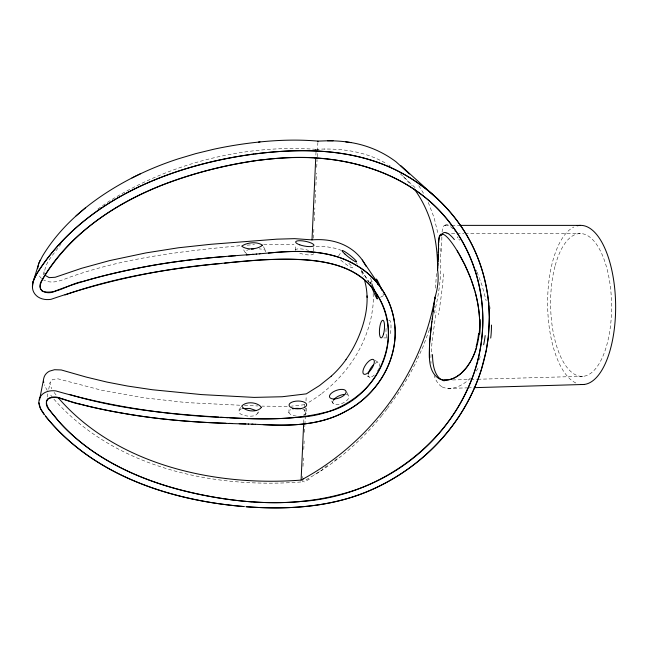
<?xml version="1.0" encoding="UTF-8"?>
<svg xmlns="http://www.w3.org/2000/svg" width="648" height="648" viewBox="0 0 648 648"><rect width="100%" height="100%" fill="white"/><g stroke="black" fill="none" stroke-linecap="round" stroke-linejoin="round"><path stroke-width="0.49" stroke-dasharray="3.24 2.43" d="M441.604 251.626L441.887 235.435M430.912 357.575L432.022 341.836L436.136 311.785M61.123 243.648C55.218 253.125 44.08 262.197 44.542 274.144M288.887 412.946L289.089 407.916M295.334 250.12L295.529 245.155M303.693 423.006L303.872 419.175M303.961 417.255L304.309 409.544M304.398 407.608L304.528 404.7A154.499 104.36 -70.5 0 0 305.362 404.271M315.868 155.164L316.127 149.332C340.484 147.906 365.885 151.292 387.083 164.057M53.906 399.16C114.931 467.969 213.694 488.981 302.276 481.869L302.405 479.147M302.446 478.24L302.527 476.418M302.989 466.39L303.377 457.958M303.766 449.477L304.155 440.948M304.552 432.354L304.868 425.436M304.908 424.57L305.313 415.87M305.354 414.995L305.67 407.989M305.994 400.942L306.237 395.628M313.47 238.197L313.972 227.246M314.272 220.814L314.863 207.87M315.074 203.213L315.681 190.107M315.9 185.393L316.459 173.065M316.726 167.338L317.075 159.675M317.212 156.784L317.836 143.111M306.221 411.31L306.391 407.543M313.624 250.906L313.802 247.147M442.074 232.081C442.365 229.886 442.333 224.799 445.735 225.455M239.728 405.219L186.543 402.594L144.196 397.84L101.509 390.201L57.956 378.837L52.739 379.453L50.625 381.162L49.945 383.762L51.646 388.776M47.166 397.022L47.952 393.117M48.73 389.205L50.099 382.361M43.197 274.825L44.299 270.937M429.705 328.714L430.005 327.799M429.397 329.63L423.282 346.121L415.984 362.354M241.356 408.831C230.307 415.214 259.889 420.26 257.264 411.521M415.117 364.127L408.483 376.585L400.124 390.38M477.997 368.412L475.332 372.333M338.491 256.13L341.083 252.129M238.893 410.176L240.805 407.219M257.669 413.554L258.763 411.877M399.022 392.064L387.261 408.669M265.721 251.91C266.126 249.075 261.306 249.229 259.216 248.848M386.945 409.074L382.215 415.093M381.891 415.49L378.311 419.815M377.986 420.204L376.99 421.37A250.395 169.225 -71 0 1 348.268 450.287L345.198 452.92A256.057 173.599 -71.2 0 1 337.397 459.181A268.774 183.376 -71.7 0 1 332.61 462.769L327.718 466.26A302.162 209.28 -73.1 0 1 322.745 469.63L319.391 471.809A334.781 234.779 -74.7 0 1 314.321 474.968L309.193 478.005A381.551 271.407 -77.1 0 1 304.017 480.921L302.276 481.869M470.521 377.954C463.336 385.285 451.842 391.554 441.701 386.767M97.872 209.045L106.588 202.881M107.333 202.387C168.82 163.555 243.51 144.196 316.127 149.332M321.068 470.723L322.745 469.63M369.433 282.763L372.859 280.884M380.57 297.246L384.037 295.342M249.715 249.464C247.463 249.464 242.627 252.25 246.864 253.579M304.528 404.7L291.373 406.158M239.792 245.73C183.943 251.06 127.575 257.369 74.228 275.635C64.525 278.624 53.663 285.468 43.586 279.928M247.147 245.155L254.494 244.677M317.804 149.243L318.362 149.21M263.704 244.247L293.981 244.474M287.226 406.369L262.059 406.142M452.547 379.955L469.695 379.469M470.699 379.445L476.75 379.274M477.754 379.25L583.637 376.286M447.857 388.427L467.046 387.869M468.05 387.844L473.105 387.69M316.127 246.394L326.568 246.742L335.048 248.257A97.929 63.31 -67.3 0 1 341.196 250.371M383.835 337.924L387.569 337.851M324.478 149.032L325.029 149.032M445.824 233.734L455.941 233.726M456.953 233.726L464.033 233.709M465.045 233.709L580.373 233.564M444.714 225.374L450.749 225.374M451.761 225.374L458.8 225.374M244.45 405.397L257.839 405.964M315.09 149.226L315.608 149.275M367.149 375.937L370.235 377.582M375.2 360.539L377.533 361.803M388.792 165.119L390.493 166.228M400.262 173.737L416.389 188.819M403.34 176.572L411.375 185.328M52.707 397.629L49.645 393.749M54.084 392.405L56.894 396.09M457.172 236.795L457.982 237.897M458.808 239.047L459.643 240.238M418.819 185.709L424.659 195.194M47.255 390.42L44.712 385.852A21.53 19.059 2.6 0 1 44.453 385.204L44.291 384.734M361.519 270.572L368.906 281.953M361.641 270.775L369.255 282.496M243.632 249.861L245.057 252.307M331.695 401.023L333.113 403.453M263.42 246.686L265.907 251.035M346.494 391.805L348.421 395.175M428.288 202.443L434.071 217.615L438.226 234.681M476.272 270.248L476.815 271.512M477.082 272.144L482.234 286.027L486.154 300.737M373.175 293.455L373.28 300.38A66.193 42.185 -68.8 0 1 372.786 307.508L371.709 314.742A77.201 49.596 -68.6 0 1 366.622 333.169C359.276 353.581 346.51 371.863 330.399 386.329A142.009 95.297 -70 0 1 320.979 394.097M430.928 361.406L430.985 363.277M388.768 320.25A8.861 2.438 -85.2 0 1 391.003 325.442A8.861 2.438 -85.2 0 1 389.44 335.948M386.978 337.219A8.861 2.438 -85.2 0 1 386.119 328.074M302.721 409.269A8.748 3.88 2.1 0 1 302.535 415.595M296.33 416.057A8.748 3.88 2.1 0 1 289.454 413.456A8.748 3.88 2.1 0 1 290.701 409.641M313.575 253.538A9.299 2.479 11.4 0 1 308.262 254.907A9.299 2.479 11.4 0 1 298.331 252.639M295.326 250.339A9.299 2.479 11.4 0 1 299.457 248.856A9.299 2.479 11.4 0 1 308.578 250.428M348.843 263.396A9.161 1.272 37 0 1 351.491 267.616A9.161 1.272 37 0 1 340.621 259.978M375.062 363.439A8.748 3.629 -55.8 0 1 379.574 366.387M378.78 368.688A8.748 3.629 -55.8 0 1 377.436 371.207M374.309 375.03A8.748 3.629 -55.8 0 1 368.331 375.605M346.267 394.462A8.699 4.091 -23.7 0 1 347.765 399.565A8.699 4.091 -23.7 0 1 337.746 404.563A8.699 4.091 -23.7 0 1 332.942 401.112M383 293.455A9.015 0.721 66.9 0 1 383.43 295.002M575.845 382.976A79.583 34.004 89.2 0 1 547.625 305.103A79.583 34.004 89.2 0 1 573.877 227.011M488.495 300.202A76.764 50.512 76.8 0 1 490.107 308.48M445.484 224.921A73.111 11.575 64.5 0 1 455.115 231.231M436.388 273.545A75.306 5.087 -85.3 0 1 435.359 290.45M443.524 273.845A75.055 11.615 -81.7 0 1 438.429 314.742M434.241 313.138A145.484 91.311 -69.6 0 0 440.057 280.535A145.355 91.157 -69.5 0 0 439.87 246.483M441.75 386.686A72.284 31.533 -63.9 0 1 434.2 375.492M480.241 356.659A77.031 45.87 82.1 0 1 476.199 365.715M41.537 278.454A12.531 11.437 12 0 1 38.637 274.509M309.444 479.05A377.825 273.942 -79.9 0 1 304.252 481.958M319.367 471.712A331.403 238.067 -77.4 0 1 314.296 474.871M327.507 465.515A300.202 211.75 -74.8 0 1 322.55 468.885M337.235 458.622A268.304 184.056 -72.1 0 1 332.464 462.218M356.489 263.007A79.534 51.411 -68.2 0 1 357.267 264.109M361.349 271.407A79.534 51.411 -68.2 0 1 363.488 276.842M320.995 394.154A154.499 104.36 -70.5 0 1 307.849 402.87M370.624 277.838A77.379 49.653 -68.4 0 1 372.236 285.063M554.963 266.482A71.426 30.497 89.2 0 0 580.567 376.318A71.426 30.497 89.2 0 0 607.8 272.128A71.426 30.497 89.2 0 0 554.963 266.482"/><path stroke-width="0.97" d="M437.7 267.073L437.538 269.933C437.967 241.566 431.398 212.252 414.331 189.135M438.21 255.304L438.356 251.092M438.356 251.181L438.388 250.088M438.299 252.752L438.332 251.918M438.056 259.581L438.194 255.814M438.413 249.464L438.469 247.876M438.186 256.171L438.234 254.615M438.388 250.274L438.647 244.094M438.105 258.301L438.153 257.045M438.08 258.811L437.748 266.134M438.51 247.01C437.133 220.053 451.988 242.141 457.747 251.78M437.975 261.509L438.008 260.601M58.045 397.54C116.397 465.224 215.249 486.786 301.101 480.087L303.653 423.962M375.816 280.066L362.297 260.018C356.465 251.805 347.814 245.843 338.288 242.7A137.554 88.792 -65.7 0 0 327.272 240.189A148.635 95.702 -65.2 0 0 312.012 239.881L315.73 158.063M317.893 141.993L317.933 141.118L327.467 140.786A314.928 196.871 -60 0 1 333.096 140.778M437.894 263.315L437.538 269.933M429.6 343.343C429.251 355.29 427.461 372.033 439.644 379.015C458.42 384.669 472.514 362.58 476.58 347.101M37.584 268.709L38.71 263.534L42.436 256.219A163.661 150.514 -7 0 1 44.307 253.166C65.246 220.118 97.589 195.68 131.998 177.941A274.355 245.017 -16 0 1 140.373 173.826L146.035 171.226A290.085 257.58 -16.5 0 1 177.981 158.93L195.866 153.592L213.97 149.194A347.134 301.668 -17.2 0 1 226.176 146.748L232.316 145.662A368.186 317.415 -17.3 0 1 244.62 143.783C268.88 140.438 293.495 138.996 317.933 141.118M438.737 242.668L439.417 237.136L440.753 234.203M429.648 342.654L429.802 340.597M429.859 339.925L430.304 335.259M488.365 336.863L489.353 317.083L488.681 303.799A197.47 180.824 -21.3 0 0 477.86 258.009C462.356 217.995 430.037 185.441 391.133 167.775C348.324 148.335 299.546 148.165 253.716 154.086M430.434 333.987L431.349 326.106M431.171 327.564L429.527 344.469L429.43 357.899M434.857 298.72L435.043 297.157A43.043 25.142 -70.9 0 0 437.578 269.892M434.913 298.258L434.476 301.846M431.325 326.317L431.552 324.502M434.508 301.579L433.796 307.225M431.479 325.069L431.787 322.607M434.225 303.823L434.371 302.697M431.754 322.882L431.965 321.254M431.949 321.384L432.386 317.974M433.885 306.545L432.265 318.962M433.261 311.348L433.48 309.679M488.317 337.3L486.292 350.349L481.334 369.692A197.689 181.254 -21.4 0 1 461.53 412.476C439.587 447.752 406.069 475.373 367.837 491.378C329.508 507.408 286.942 509.838 245.948 506.704M435.043 297.157C421.613 374.382 369.878 443.127 301.101 480.087M39.536 399.954L43.772 378.262A11.931 10.538 3.2 0 1 49.426 371.191L54.521 369.716L61.268 369.959L86.176 377.063L106.839 382.053L127.591 386.054L152.434 389.748L201.674 394.6L254.113 397.402L282.188 396.746L306.318 393.854L319.521 385.576L331.25 376.196M36.661 274.064C32.999 279.831 30.197 287.89 34.854 293.973C38.532 298.89 45.271 300.283 51.054 299.311C105.859 280.495 162.859 268.337 220.741 263.517M36.434 274.452L33.242 281.305L32.416 287.129M32.91 282.496L39.139 262.432M39.625 261.355L40.144 260.285M470.999 360.742C482.395 339.73 481.253 314.337 475.106 291.884M36.515 274.323L37.171 273.197M37.122 273.278L37.495 272.646M37.446 272.727L37.641 272.411C83.884 199.989 170.578 165.434 252.68 154.224M470.367 361.843L466.487 367.562L461.352 373.062M37.641 272.411C83.876 200.208 170.213 165.613 252.161 154.289M345.983 359.551L347.077 357.98A82.053 53.322 -68.6 0 0 354.545 345.441L356.181 342.16A81.324 52.812 -68.6 0 0 359.162 335.445L360.507 332.027A75.905 49.094 -68.6 0 0 363.731 322.121C366.93 310.659 368.161 298.509 366.063 286.732A79.534 51.411 -68.2 0 0 364.387 279.701M76.051 215.889L85.358 207.919M460.461 373.831C456.006 377.533 450.417 380.433 444.479 380.182M303.126 478.961L303.629 478.678M64.978 294.953C127.923 272.662 194.805 265.121 261.063 259.937C302.576 258.106 356.497 256.478 379.339 298.436C404.992 342.598 373.054 402.902 324.413 412.541C293.495 420.277 261.298 419.394 229.708 417.774M242.611 408.515L249.845 408.443L256.219 410.605M251.44 249.14L253.741 248.873M256.025 160.607C174.336 173 87.059 205.659 42.42 279.474C34.449 290.563 47.353 296.039 56.255 290.62C74.528 283.605 93.369 278.154 112.42 273.659C149.372 264.902 187.037 259.354 224.905 256.551M256.527 160.542L260.042 160.072M252.501 154.248L253.546 154.111M253.368 154.135L253.894 154.062M252.266 424.173C209.417 423.104 166.455 421.014 124.181 413.473C102.967 409.892 81.891 405.251 61.366 398.723C50.674 393.166 40.241 401.485 50.552 411.302C87.188 459.408 146.262 483.975 204.079 495.307C248.184 504.055 294.33 506.258 338.183 494.975C394.178 481.505 443.556 442.017 467.338 389.351C491.702 338.175 487.272 274.136 453.73 228.039C416.389 173.891 346.664 153.617 283.605 157.942C242.279 160.372 201.544 170.189 162.907 184.842C130.726 197.502 100.173 215.055 74.852 238.772C62.84 250.225 52.14 263.08 43.627 277.352C41.666 280.843 39.463 284.723 40.435 288.87L42.225 291.26C56.206 295.302 69.433 283.395 83.163 281.451C102.489 275.667 122.189 271.188 141.985 267.365C177.552 260.318 213.71 257.216 249.828 254.607M254.931 153.924C300.875 148.165 349.799 148.595 392.55 168.423C430.831 186.276 462.486 218.546 477.884 258.066A197.762 181.092 -21.3 0 1 487.96 297.302C491.387 323.733 488.179 350.827 479.237 375.913A197.988 181.537 -21.4 0 1 461.562 412.428C439.806 447.274 406.855 474.692 369.166 490.82C330.642 507.222 287.72 509.822 246.402 506.744M224.613 263.096C251.181 260.253 277.96 258.09 304.682 259.88C327.904 261.533 353.063 266.725 369.522 284.561C382.701 299.295 389.553 319.391 388.29 339.106C384.685 385.763 342.395 415.822 297.894 417.239C274.023 419.685 249.982 418.989 226.071 417.563M258.487 142.09L260.026 141.928M299.449 501.584C388.557 496.749 472.335 428.182 481.926 337.211C486.834 293.341 472.684 247.666 443.135 214.755C411.188 178.143 362.548 160.631 314.969 158.007M259.386 253.838C291.389 250.873 326.228 247.601 355.153 264.684C381.551 278.867 397.508 309.226 394.924 338.969C392.469 369.32 372.956 397.03 346.154 411.059C318.549 426.789 285.809 425.93 255.126 424.278M252.364 254.405L259.986 253.789M256.146 254.105L256.632 254.065M268.377 253.076C299.951 249.861 334.643 249.569 361.657 268.782C384.353 284.002 397.086 311.882 394.924 338.969C392.413 369.32 372.932 396.981 346.154 411.059C321.011 425.242 291.349 426.141 263.25 424.61M251.1 254.502L252.744 254.372M228.469 256.268L235.589 255.709M246.272 254.883L251.286 254.494M474.109 387.666L584.172 384.458M459.805 225.374L580.527 225.391M253.765 254.437L252.323 254.405M229.214 423.379L232.559 423.492M239.225 423.719L245.9 423.946M248.176 424.019L248.63 424.035M225.877 423.265C193.177 422.31 160.51 419.515 128.223 414.145C111.934 411.48 95.734 408.248 79.769 404.06C69.271 402.756 58.425 394.381 47.863 398.674L46.389 400.934C46.13 408.912 53.825 414.185 57.761 420.285C67.975 431.924 79.736 442.114 92.413 450.984C117.823 468.504 146.61 480.654 176.297 488.811C199.082 494.91 222.369 499.244 245.867 501.39M251.837 424.156L253.028 424.197M252.72 424.189L255.401 424.294M44.275 414.526C40.492 409.714 36.806 402.918 40.241 396.9C43.319 391.627 50.115 390.169 55.777 390.898C111.731 407.001 169.638 415.481 227.885 417.668M220.604 417.231L224.249 417.45M218.781 417.11C168.48 413.926 117.814 409.042 69.368 394.397M251.157 501.819L247.633 501.536M45.255 415.83C92.705 475.381 170.635 500.515 244.134 506.566M246.75 501.463L247.188 501.503M243.98 506.55C170.562 500.459 92.883 475.308 45.36 415.967M312.012 239.881L294.621 238.65L276.817 239.169L210.859 244.288L178.492 247.771L145.986 252.898L109.528 260.618L81.551 268.304L55.21 277.263L49.216 277.636L45.222 275.424M409.504 174.029L396.082 161.838A237.881 153.495 -65.7 0 0 381.113 152.45L378.205 151.016A245.714 158.46 -65.3 0 0 351.022 142.568A268.628 172.449 -64.3 0 0 345.781 141.799L342.209 141.41A296.59 188.973 -63.2 0 0 333.072 140.843A317.552 200.985 -62.3 0 0 327.467 140.786M401.007 165.815L437.837 199.122M44.526 414.866L40.411 408.378L38.896 402.805M362.297 260.018L366.242 266.547M457.156 250.808L459.132 254.097M457.982 252.169L464.778 264.692L470.489 277.83M459.578 254.867C470.772 274.59 478.516 296.703 479.577 319.488M471.023 279.256L474.717 290.507M367.043 295.869L367.092 297.448M292.774 408.856A8.748 3.88 2.1 0 1 300.777 408.734M368.323 374.107A8.748 3.629 -55.8 0 1 373.507 364.751M333.339 400.318A8.699 4.091 -23.7 0 1 344.752 394.389M371.92 284.699A9.015 0.689 67.3 0 1 376.674 296.087A9.015 0.689 67.3 0 1 376.148 297.262A9.015 0.689 67.3 0 1 371.32 286.027M370.502 283.451A9.015 0.689 67.3 0 1 371.077 283.144M377.995 284.642A9.015 0.721 66.9 0 1 376.844 279.547A9.015 0.721 66.9 0 1 381.891 290.377M260.059 160.178A271.642 241.178 -18.4 0 1 314.977 157.893M299.449 501.674A289.178 275.189 -26.5 0 1 251.173 501.738M577.206 225.804A79.583 34.004 89.2 0 1 615.6 303.021A79.583 34.004 89.2 0 1 580.754 384.434M491.468 325.061A76.764 50.512 76.8 0 1 490.714 338.078M485.166 335.575A77.031 45.87 82.1 0 1 483.651 344.752M480.2 319.61A67.838 43.003 77.9 0 1 479.698 334.182M478.58 333.59A67.838 41.974 78.8 0 1 476.126 346.696M441.458 235.775A67.927 13.811 68.8 0 1 454.378 239.614M444.245 380.854A67.4 26.528 -69.2 0 1 432.524 354.578M131.998 177.941A272.233 243.3 -16 0 1 140.373 173.826M43.74 382.636A16.119 14.256 2.9 0 1 43.562 381.226M345.74 141.928A267.827 170.837 -62.8 0 1 350.989 142.649M346.024 359.6A84.912 55.266 -68.7 0 1 331.233 376.156M262.472 245.244C257.499 249.553 246.661 250.225 241.72 246.151C247.139 242.344 257.102 241.307 262.472 245.244M261.436 407.373C257.24 412.817 245.309 411.78 241.712 406.126C246.094 401.007 257.629 402.044 261.436 407.373M383.519 334.109A8.87 2.43 -84.4 0 0 382.96 320.282A8.87 2.43 -84.4 0 0 379.428 332.845A8.87 2.43 -84.4 0 0 383.519 334.109M293.204 408.305A8.789 3.896 -1 0 0 306.666 404.959A8.789 3.896 -1 0 0 293.787 401.541A8.789 3.896 -1 0 0 293.204 408.305M299.789 244.839A9.315 2.43 10.8 0 0 313.94 245.414A9.315 2.43 10.8 0 0 300.656 240.724A9.315 2.43 10.8 0 0 299.789 244.839M344.898 254A9.177 1.142 38.1 0 0 356.522 261.93A9.177 1.142 38.1 0 0 346.575 252.793A9.177 1.142 38.1 0 0 344.898 254M368.429 372.495A8.764 3.588 -55.9 0 0 373.685 359.721A8.764 3.588 -55.9 0 0 363.747 368.356A8.764 3.588 -55.9 0 0 368.429 372.495M334.83 398.933A8.724 4.042 -19.5 0 0 346.016 391.279A8.724 4.042 -19.5 0 0 332.513 392.324A8.724 4.042 -19.5 0 0 334.83 398.933"/></g></svg>
